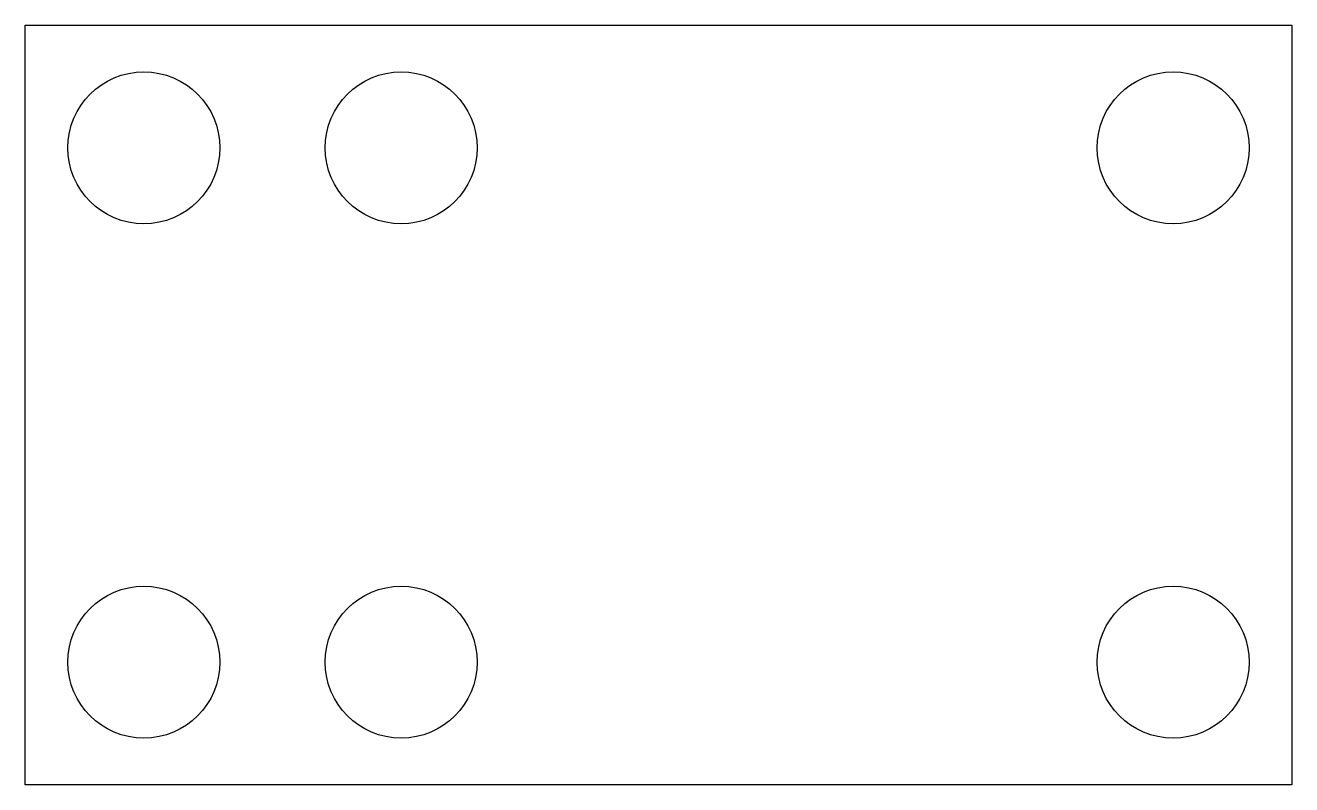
# Model space of a CAD drawing. Extents: x -6.2 to 6.2, y -3.8 to 3.8.
import ezdxf

# ---------------------------------------------------------------- set-up
doc = ezdxf.new("R2010")
doc.units = 0
doc.layers.add('粗实线层', color=7, linetype='CONTINUOUS')
doc.layers.add('细实线层', color=7, linetype='CONTINUOUS')

msp = doc.modelspace()

# ---------------------------------------------------------------- linework, layer by layer
at = {"layer": '粗实线层'}
for p, q in [((-6.25, -3.75), (-6.25, 3.75)), ((-6.25, 3.75), (6.25, 3.75)), ((6.25, 3.75), (6.25, -3.75)), ((6.25, -3.75), (-6.25, -3.75))]:
    msp.add_line(p, q, dxfattribs=at)
at = {"layer": '细实线层'}
for centre in [(-5.08, 2.54), (-2.54, 2.54), (5.08, 2.54), (-5.08, -2.54), (-2.54, -2.54), (5.08, -2.54)]:
    msp.add_circle(centre, 0.75, dxfattribs=at)

doc.saveas('drawing.dxf')
